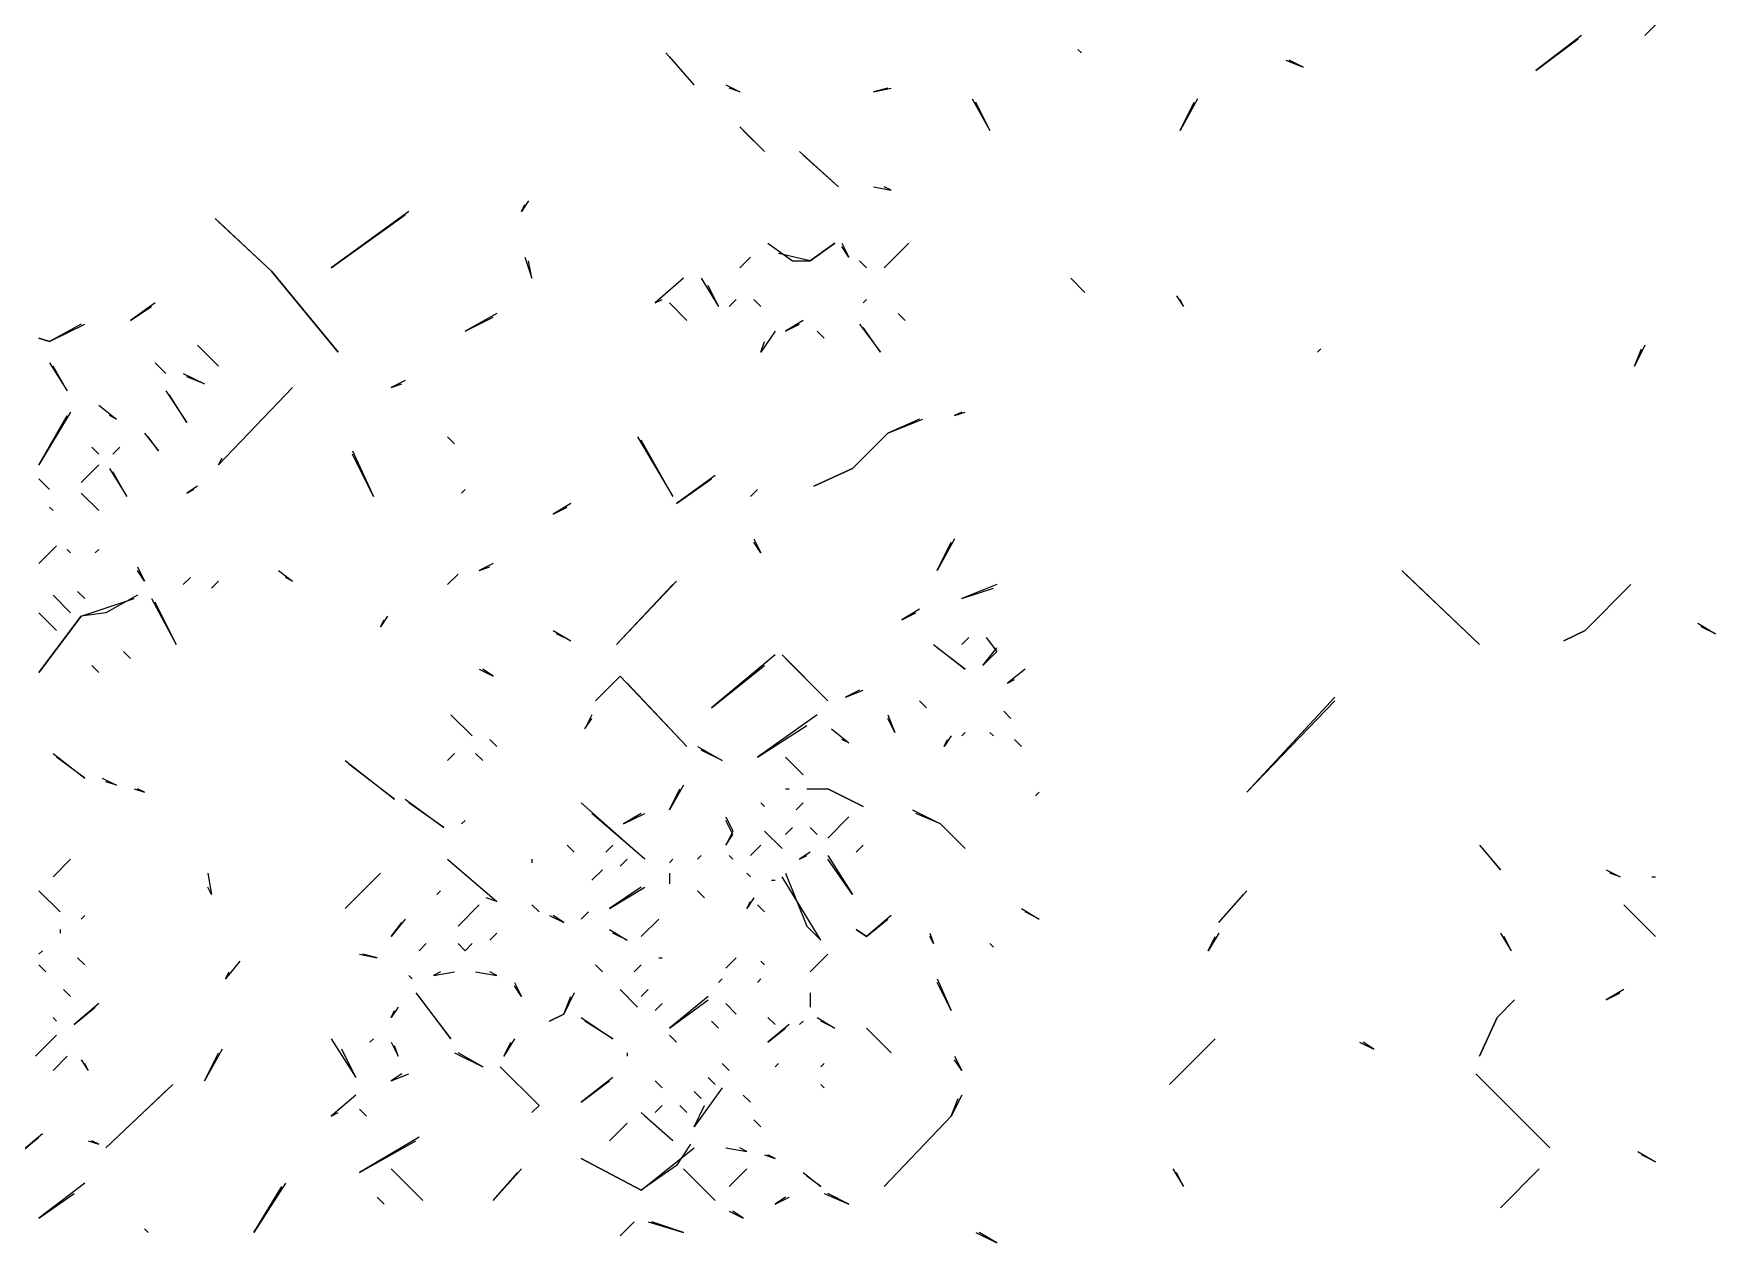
# Model space of a CAD drawing. Extents: x 1 to 2775, y -31 to 2075.
# Drawn here: x 2438.2 to 2517.8, y 1758.3 to 1815.4 of the extents above; entities that cross this region are included whole.
import ezdxf

# ---------------------------------------------------------------- set-up
doc = ezdxf.new("R2010")
doc.units = 0
doc.layers.add('LINEWORK', color=4, linetype='CONTINUOUS')

msp = doc.modelspace()

# ---------------------------------------------------------------- linework, layer by layer
at = {"layer": 'LINEWORK'}
for points in [[(2515.6667, 1816.5), (2514.5, 1815.3333)], [(2511.5, 1815.3333), (2509.3333, 1813.6667), (2511.3333, 1815.1667)], [(2468.1667, 1814.5), (2469.5, 1813), (2468.3333, 1814.3333)], [(2487.6667, 1814.6667), (2487.8333, 1814.5)], [(2497.5, 1814.1667), (2498.3333, 1813.8333), (2497.6667, 1814.1667)], [(2471, 1813), (2471.6667, 1812.6667), (2471.1667, 1812.8333)], [(2478.6667, 1812.8333), (2478, 1812.6667), (2478.8333, 1812.8333)], [(2482.6667, 1812.3333), (2483.5, 1810.8333), (2482.8333, 1812.1667)], [(2493.3333, 1812.3333), (2492.5, 1810.8333), (2493.1667, 1812.1667)], [(2471.6667, 1811), (2472.8333, 1809.8333), (2471.8333, 1810.8333)], [(2474.5, 1809.8333), (2476.3333, 1808.1667), (2474.6667, 1809.6667)], [(2478, 1808.1667), (2478.8333, 1808), (2478.5, 1808.1667)], [(2461.6667, 1807.5), (2461.3333, 1807), (2461.5, 1807.3333)], [(2446.8333, 1806.6667), (2449.5, 1804.1667), (2452.6667, 1800.3333), (2449.5, 1804.1667), (2447, 1806.5)], [(2456, 1807), (2452.3333, 1804.3333), (2455.8333, 1806.8333)], [(2473, 1805.5), (2474.1667, 1804.6667), (2475, 1804.6667), (2476.1667, 1805.5), (2475, 1804.6667), (2473.5, 1805)], [(2476.5, 1805.5), (2476.8333, 1804.8333), (2476.5, 1805.3333)], [(2479.6667, 1805.5), (2478.5, 1804.3333)], [(2461.5, 1804.8333), (2461.8333, 1803.8333), (2461.6667, 1804.6667)], [(2472.1667, 1804.8333), (2471.6667, 1804.3333)], [(2477.3333, 1804.6667), (2477.6667, 1804.3333)], [(2469, 1803.8333), (2467.6667, 1802.6667), (2468, 1802.8333)], [(2469.8333, 1803.8333), (2470.6667, 1802.5), (2470.1667, 1803.5)], [(2487.3333, 1803.8333), (2488, 1803.1667)], [(2444, 1802.6667), (2442.8333, 1801.8333), (2443.8333, 1802.5)], [(2468.3333, 1802.6667), (2469.1667, 1801.8333)], [(2471.5, 1802.8333), (2471.1667, 1802.5)], [(2472.3333, 1802.8333), (2472.6667, 1802.5)], [(2477.6667, 1802.8333), (2477.5, 1802.6667)], [(2492.3333, 1803), (2492.6667, 1802.5), (2492.5, 1802.8333)], [(2460.1667, 1802.1667), (2458.6667, 1801.3333), (2460, 1802)], [(2474.6667, 1801.8333), (2473.8333, 1801.3333), (2474.5, 1801.6667)], [(2479.1667, 1802.1667), (2479.5, 1801.8333)], [(2440.5, 1801.6667), (2439, 1800.8333), (2438.5, 1801), (2439, 1800.8333), (2440.6667, 1801.6667)], [(2473.3333, 1801.3333), (2472.6667, 1800.3333), (2472.8333, 1800.8333)], [(2475.3333, 1801.3333), (2475.6667, 1801)], [(2477.3333, 1801.6667), (2478.3333, 1800.3333), (2477.5, 1801.5)], [(2446, 1800.6667), (2447, 1799.6667)], [(2499.1667, 1800.5), (2499, 1800.3333)], [(2514.5, 1800.6667), (2514, 1799.6667), (2514.3333, 1800.5)], [(2439, 1799.8333), (2439.8333, 1798.5), (2439.1667, 1799.6667)], [(2444, 1799.8333), (2444.5, 1799.3333)], [(2445.3333, 1799.3333), (2446.3333, 1798.8333), (2445.5, 1799.1667)], [(2450.5, 1798.6667), (2447, 1795), (2447.1667, 1795.3333)], [(2455.8333, 1799), (2455.1667, 1798.6667), (2455.6667, 1798.8333)], [(2441.3333, 1797.8333), (2442.1667, 1797.1667), (2441.8333, 1797.3333)], [(2444.5, 1798.5), (2445.5, 1797), (2444.6667, 1798.3333)], [(2440, 1797.5), (2438.5, 1795), (2439.8333, 1797.3333)], [(2480.1667, 1797.1667), (2478.6667, 1796.5), (2477, 1794.8333), (2475.1667, 1794), (2477, 1794.8333), (2478.6667, 1796.5), (2480.3333, 1797.1667)], [(2482.1667, 1797.5), (2481.8333, 1797.3333), (2482.3333, 1797.5)], [(2443.5, 1796.5), (2444.1667, 1795.6667), (2443.6667, 1796.3333)], [(2457.8333, 1796.3333), (2458.1667, 1796)], [(2466.8333, 1796.3333), (2468.5, 1793.5), (2467, 1796.1667)], [(2441, 1795.8333), (2441.3333, 1795.5)], [(2442.3333, 1795.8333), (2442, 1795.5)], [(2453.3333, 1795.6667), (2454.3333, 1793.5), (2453.3333, 1795.5)], [(2441.3333, 1795), (2440.5, 1794.1667)], [(2441.8333, 1794.8333), (2442.6667, 1793.5), (2442, 1794.6667)], [(2438.5, 1794.3333), (2439, 1793.8333)], [(2446, 1794), (2445.5, 1793.6667), (2445.8333, 1793.8333)], [(2458.6667, 1793.8333), (2458.5, 1793.6667)], [(2470.5, 1794.5), (2468.6667, 1793.1667), (2470.3333, 1794.3333)], [(2472.5, 1793.8333), (2472.1667, 1793.5)], [(2440.5, 1793.6667), (2441.3333, 1792.8333)], [(2463.6667, 1793.1667), (2462.8333, 1792.6667), (2463.5, 1793)], [(2439, 1793), (2439.1667, 1792.8333)], [(2472.3333, 1791.5), (2472.6667, 1790.8333), (2472.3333, 1791.3333)], [(2481.8333, 1791.5), (2481, 1790), (2481.6667, 1791.3333)], [(2439.3333, 1791.1667), (2438.5, 1790.3333)], [(2439.8333, 1791), (2440, 1790.8333)], [(2441.3333, 1791), (2441.1667, 1790.8333)], [(2443.1667, 1790.1667), (2443.5, 1789.5), (2443.1667, 1790)], [(2449.8333, 1790), (2450.5, 1789.5), (2450.1667, 1789.6667)], [(2458.3333, 1789.8333), (2457.8333, 1789.3333)], [(2460, 1790.3333), (2459.3333, 1790), (2459.8333, 1790.1667)], [(2503, 1790), (2506.6667, 1786.5), (2503.1667, 1789.8333)], [(2445.6667, 1789.6667), (2445.3333, 1789.3333)], [(2447, 1789.5), (2446.6667, 1789.1667)], [(2468.6667, 1789.5), (2465.8333, 1786.5), (2468.5, 1789.3333)], [(2483.8333, 1789.3333), (2482.1667, 1788.6667), (2483.6667, 1789.1667)], [(2513.8333, 1789.3333), (2511.6667, 1787.1667), (2510.6667, 1786.6667), (2511.6667, 1787.1667)], [(2443.1667, 1788.8333), (2441.6667, 1788), (2440.5, 1787.8333), (2438.5, 1785.1667), (2440.5, 1787.8333), (2443, 1788.6667)], [(2439.1667, 1788.8333), (2440, 1788)], [(2440.3333, 1789), (2440.6667, 1788.6667)], [(2443.8333, 1788.6667), (2445, 1786.5), (2444, 1788.5)], [(2438.5, 1788), (2439.3333, 1787.1667)], [(2455, 1787.8333), (2454.6667, 1787.3333), (2454.8333, 1787.6667)], [(2480.1667, 1788.1667), (2479.3333, 1787.6667), (2480, 1788)], [(2517, 1787.5), (2517.8333, 1787), (2517.1667, 1787.3333)], [(2462.8333, 1787.1667), (2463.6667, 1786.6667), (2463, 1787)], [(2482.5, 1786.8333), (2482.1667, 1786.5)], [(2483.3333, 1786.8333), (2483.8333, 1786.1667), (2483.1667, 1785.5), (2483.8333, 1786.3333)], [(2442.5, 1786.1667), (2442.8333, 1785.8333)], [(2473.3333, 1786), (2470.3333, 1783.5), (2472.8333, 1785.5)], [(2473.6667, 1786), (2475.8333, 1783.8333), (2473.8333, 1785.8333)], [(2480.8333, 1786.5), (2482.3333, 1785.3333), (2481, 1786.3333)], [(2441, 1785.5), (2441.3333, 1785.1667)], [(2459.3333, 1785.3333), (2460, 1785), (2459.5, 1785.3333)], [(2485.1667, 1785.3333), (2484.3333, 1784.6667), (2484.6667, 1784.8333)], [(2466, 1785), (2464.8333, 1783.8333), (2466, 1785), (2469.1667, 1781.6667), (2466.3333, 1784.6667)], [(2477.3333, 1784.3333), (2476.6667, 1784), (2477.5, 1784.3333)], [(2480.1667, 1783.8333), (2480.5, 1783.5)], [(2499.8333, 1784), (2495.6667, 1779.5), (2499.8333, 1783.8333)], [(2458, 1783.1667), (2459, 1782.1667)], [(2464.6667, 1783.1667), (2464.3333, 1782.5), (2464.6667, 1783)], [(2475.3333, 1783.1667), (2472.5, 1781.1667), (2474.8333, 1782.6667)], [(2478.6667, 1783.1667), (2479, 1782.3333), (2478.6667, 1783)], [(2484.1667, 1783.3333), (2484.5, 1783)], [(2459.8333, 1782), (2460.1667, 1781.6667)], [(2476, 1782.5), (2476.8333, 1781.8333), (2476.5, 1782)], [(2481.6667, 1782.1667), (2481.3333, 1781.6667), (2481.5, 1782)], [(2482.3333, 1782.3333), (2482.1667, 1782.1667)], [(2483.5, 1782.3333), (2483.6667, 1782.1667)], [(2484.6667, 1782), (2485, 1781.6667)], [(2439.1667, 1781.3333), (2440.6667, 1780.1667), (2439.3333, 1781.1667)], [(2458.1667, 1781.3333), (2457.8333, 1781)], [(2459.1667, 1781.3333), (2459.5, 1781)], [(2469.6667, 1781.6667), (2470.8333, 1781), (2469.8333, 1781.5)], [(2473.8333, 1781.1667), (2474.6667, 1780.3333)], [(2453, 1781), (2455.3333, 1779.1667), (2453.1667, 1780.8333)], [(2441.5, 1780.1667), (2442.1667, 1779.8333), (2441.6667, 1780)], [(2443, 1779.6667), (2443.5, 1779.5), (2443.1667, 1779.6667)], [(2469, 1779.8333), (2468.3333, 1778.6667), (2468.8333, 1779.6667)], [(2473.8333, 1779.6667), (2474, 1779.6667)], [(2474.8333, 1779.6667), (2475.8333, 1779.6667), (2477.5, 1778.8333), (2475.8333, 1779.6667)], [(2485.8333, 1779.5), (2485.6667, 1779.3333)], [(2455.8333, 1779.1667), (2457.6667, 1777.8333), (2456, 1779)], [(2464.1667, 1779), (2467.1667, 1776.3333), (2464.6667, 1778.5)], [(2472.6667, 1779), (2472.8333, 1778.8333)], [(2474.6667, 1779), (2474.3333, 1778.6667)], [(2458.6667, 1778.1667), (2458.5, 1778)], [(2467, 1778.5), (2466.1667, 1778), (2467.1667, 1778.5)], [(2471, 1778.3333), (2471.3333, 1777.6667), (2471, 1777), (2471.3333, 1777.5), (2471, 1778.1667)], [(2476.8333, 1778.3333), (2475.8333, 1777.3333)], [(2479.8333, 1778.6667), (2481.1667, 1778), (2482.3333, 1776.8333), (2481.1667, 1778), (2480, 1778.5)], [(2472.8333, 1777.6667), (2473.6667, 1776.8333)], [(2474.1667, 1777.8333), (2473.8333, 1777.5)], [(2475, 1777.8333), (2475.3333, 1777.5)], [(2440, 1776.3333), (2439.1667, 1775.5)], [(2457.8333, 1776.3333), (2460.1667, 1774.3333), (2459.6667, 1774.5)], [(2461.8333, 1776.3333), (2461.8333, 1776.1667)], [(2463.5, 1777), (2463.8333, 1776.6667)], [(2465.6667, 1777), (2465.3333, 1776.6667)], [(2466.3333, 1776.3333), (2466, 1776)], [(2468.5, 1776.3333), (2468.3333, 1776.1667)], [(2469.8333, 1776.5), (2469.6667, 1776.3333)], [(2471.1667, 1776.5), (2471.3333, 1776.3333)], [(2472.6667, 1777), (2472.1667, 1776.5)], [(2475, 1776.6667), (2474.5, 1776.3333), (2474.8333, 1776.5)], [(2475.8333, 1776.5), (2477, 1774.6667), (2475.8333, 1776.3333)], [(2477.5, 1777), (2477.1667, 1776.6667)], [(2506.6667, 1777), (2507.6667, 1775.8333), (2506.8333, 1776.8333)], [(2446.5, 1775.6667), (2446.6667, 1774.6667), (2446.5, 1775)], [(2454.6667, 1775.6667), (2453, 1774)], [(2465.1667, 1775.8333), (2464.6667, 1775.3333)], [(2468.3333, 1775.6667), (2468.3333, 1775.1667)], [(2472, 1775.6667), (2472.1667, 1775.5)], [(2473.8333, 1775.6667), (2474.8333, 1773.1667), (2475.5, 1772.5), (2473.6667, 1775.5)], [(2512.6667, 1775.8333), (2513.3333, 1775.5), (2512.8333, 1775.6667)], [(2438.5, 1774.8333), (2439.5, 1773.8333)], [(2457.5, 1774.8333), (2457.3333, 1774.6667)], [(2467, 1775), (2465.5, 1774), (2467.1667, 1775)], [(2469.6667, 1774.8333), (2470, 1774.5)], [(2473.1667, 1775.3333), (2473.3333, 1775.3333)], [(2495.6667, 1774.8333), (2494.3333, 1773.3333), (2495.5, 1774.6667)], [(2514.8333, 1775.5), (2515, 1775.5)], [(2459.3333, 1774.1667), (2458.3333, 1773.1667)], [(2461.8333, 1774.1667), (2462.1667, 1773.8333)], [(2472.3333, 1774.5), (2472, 1774), (2472.1667, 1774.3333)], [(2472.5, 1774.1667), (2472.8333, 1773.8333)], [(2485, 1774), (2485.8333, 1773.5), (2485.1667, 1773.8333)], [(2513.5, 1774.1667), (2515, 1772.6667)], [(2440.6667, 1773.6667), (2440.5, 1773.5)], [(2455.8333, 1773.5), (2455.1667, 1772.6667), (2455.6667, 1773.3333)], [(2462.6667, 1773.6667), (2463.3333, 1773.3333), (2462.8333, 1773.6667)], [(2464.5, 1773.8333), (2464.1667, 1773.5)], [(2467.8333, 1773.5), (2467, 1772.6667)], [(2478.8333, 1773.6667), (2477.6667, 1772.6667), (2477.1667, 1773), (2477.6667, 1772.6667), (2478.6667, 1773.5)], [(2439.5, 1773), (2439.5, 1772.8333)], [(2456.8333, 1772.3333), (2456.5, 1772)], [(2458.3333, 1772.3333), (2458.6667, 1772), (2459, 1772.3333), (2458.6667, 1772)], [(2460.1667, 1772.8333), (2459.8333, 1772.5)], [(2465.5, 1773), (2466.3333, 1772.5), (2465.6667, 1772.8333)], [(2480.6667, 1772.8333), (2480.8333, 1772.3333), (2480.6667, 1772.6667)], [(2483.5, 1772.3333), (2483.6667, 1772.1667)], [(2494.3333, 1772.8333), (2493.8333, 1772), (2494.1667, 1772.6667)], [(2507.6667, 1772.8333), (2508.1667, 1772), (2507.8333, 1772.6667)], [(2438.6667, 1772), (2438.5, 1771.8333)], [(2440.3333, 1771.6667), (2440.6667, 1771.3333)], [(2453.6667, 1771.8333), (2454.5, 1771.6667), (2453.8333, 1771.8333)], [(2467.8333, 1771.6667), (2468, 1771.6667)], [(2471.5, 1771.6667), (2471, 1771.1667)], [(2475.8333, 1771.8333), (2475, 1771)], [(2438.5, 1771.3333), (2438.8333, 1771)], [(2448, 1771.5), (2447.3333, 1770.6667), (2447.5, 1771)], [(2456, 1770.8333), (2456.1667, 1770.6667)], [(2457.5, 1771), (2457.1667, 1770.8333), (2458.1667, 1771)], [(2459.1667, 1771), (2460.1667, 1770.8333), (2459.8333, 1771)], [(2464.8333, 1771.3333), (2465.1667, 1771)], [(2467, 1771.3333), (2466.6667, 1771)], [(2472.6667, 1771.5), (2472.8333, 1771.3333)], [(2439.6667, 1770.1667), (2440, 1769.8333)], [(2456.3333, 1770), (2458, 1767.8333), (2456.5, 1769.8333)], [(2461, 1770.5), (2461.3333, 1769.8333), (2461, 1770.3333)], [(2463.8333, 1770), (2463.3333, 1769), (2462.6667, 1768.6667), (2463.3333, 1769), (2463.6667, 1769.8333)], [(2466, 1770.1667), (2466.8333, 1769.3333)], [(2467.3333, 1770.1667), (2467, 1769.8333)], [(2470.8333, 1770.6667), (2470.6667, 1770.5)], [(2472.6667, 1770.6667), (2472.5, 1770.5)], [(2475, 1770), (2475, 1769.3333)], [(2481, 1770.6667), (2481.6667, 1769.1667), (2481, 1770.5)], [(2513.5, 1770.1667), (2512.6667, 1769.6667), (2513.3333, 1770)], [(2441.3333, 1769.5), (2440.1667, 1768.5), (2441.1667, 1769.3333)], [(2455.5, 1769.3333), (2455.1667, 1768.8333), (2455.3333, 1769.1667)], [(2468, 1769.5), (2467.6667, 1769.1667)], [(2470.1667, 1769.8333), (2468.3333, 1768.3333), (2470.1667, 1769.6667)], [(2471, 1769.5), (2471.5, 1769)], [(2508.3333, 1769.6667), (2507.5, 1768.8333), (2506.6667, 1767), (2507.5, 1768.8333)], [(2439.1667, 1768.8333), (2439.3333, 1768.6667)], [(2464.1667, 1768.8333), (2465.6667, 1767.8333), (2464.3333, 1768.6667)], [(2470.3333, 1768.6667), (2470.6667, 1768.3333)], [(2473, 1768.8333), (2473.3333, 1768.5)], [(2474, 1768.5), (2473, 1767.6667), (2473.8333, 1768.3333)], [(2474.6667, 1768.6667), (2474.5, 1768.5)], [(2475.3333, 1768.8333), (2476.1667, 1768.3333), (2475.5, 1768.6667)], [(2439.3333, 1768), (2438.3333, 1767)], [(2452.3333, 1767.8333), (2453.5, 1766), (2452.8333, 1767.3333)], [(2454.3333, 1767.8333), (2454.1667, 1767.6667)], [(2455.1667, 1767.6667), (2455.5, 1767), (2455.3333, 1767.5)], [(2461, 1767.8333), (2460.5, 1767), (2460.8333, 1767.6667)], [(2468.3333, 1768), (2468.6667, 1767.6667)], [(2477.6667, 1768.3333), (2478.8333, 1767.1667)], [(2494.1667, 1767.8333), (2492, 1765.6667)], [(2501, 1767.6667), (2501.6667, 1767.3333), (2501.1667, 1767.6667)], [(2439.8333, 1767), (2439.1667, 1766.3333)], [(2440.5, 1766.8333), (2440.8333, 1766.3333), (2440.6667, 1766.6667)], [(2447.1667, 1767.3333), (2446.3333, 1765.8333), (2447, 1767.1667)], [(2458.1667, 1767.1667), (2459.5, 1766.5), (2458.3333, 1767.1667)], [(2466.3333, 1767.1667), (2466.3333, 1767)], [(2481.8333, 1767), (2482.1667, 1766.3333), (2481.8333, 1766.8333)], [(2455.6667, 1766.1667), (2455.1667, 1765.8333), (2456, 1766.1667)], [(2460.3333, 1766.5), (2462.1667, 1764.6667), (2461.8333, 1764.3333), (2462.1667, 1764.6667)], [(2465.6667, 1766), (2464.1667, 1764.8333), (2465.5, 1765.8333)], [(2470.1667, 1766), (2470.5, 1765.6667)], [(2470.8333, 1766.6667), (2471.1667, 1766.3333)], [(2473.5, 1766.6667), (2473.3333, 1766.5)], [(2475.6667, 1766.6667), (2475.5, 1766.5)], [(2506.5, 1766.1667), (2510, 1762.6667)], [(2444.8333, 1765.6667), (2441.6667, 1762.6667), (2444.6667, 1765.5)], [(2453.5, 1765.1667), (2452.3333, 1764.1667), (2452.6667, 1764.3333)], [(2467.6667, 1765.8333), (2468, 1765.5)], [(2470.8333, 1765.5), (2469.5, 1763.6667), (2470, 1764.6667)], [(2469.5, 1765.3333), (2469.8333, 1765)], [(2471.8333, 1765.1667), (2472.1667, 1764.8333)], [(2475.5, 1765.6667), (2475.6667, 1765.5)], [(2482.1667, 1765.1667), (2481.6667, 1764.1667), (2478.5, 1760.8333), (2481.6667, 1764.1667), (2482, 1765)], [(2453.6667, 1764.5), (2454, 1764.1667)], [(2468, 1764.6667), (2467.6667, 1764.3333)], [(2468.8333, 1764.6667), (2469.1667, 1764.3333)], [(2466.3333, 1763.8333), (2465.5, 1763)], [(2467, 1764.3333), (2468.5, 1763), (2467.1667, 1764.1667)], [(2472.3333, 1764), (2472.6667, 1763.6667)], [(2438.6667, 1763.3333), (2435.6667, 1760.8333), (2438.5, 1763.1667)], [(2440.8333, 1763), (2441.3333, 1762.8333), (2441, 1763)], [(2456.5, 1763.1667), (2453.6667, 1761.5), (2456.3333, 1763)], [(2469.3333, 1762.8333), (2468.6667, 1761.8333), (2467, 1760.6667), (2464.1667, 1762.1667), (2467, 1760.6667), (2469.5, 1762.6667)], [(2471, 1762.6667), (2472, 1762.5), (2471.6667, 1762.6667)], [(2472.8333, 1762.3333), (2473.3333, 1762.1667), (2473, 1762.3333)], [(2514.1667, 1762.5), (2515, 1762), (2514.3333, 1762.3333)], [(2455.1667, 1761.6667), (2456.6667, 1760.1667)], [(2461.3333, 1761.6667), (2460, 1760.1667), (2461.1667, 1761.5)], [(2469, 1761.6667), (2470.5, 1760.1667)], [(2472, 1761.6667), (2471.1667, 1760.8333)], [(2474.6667, 1761.5), (2475.5, 1760.8333), (2474.8333, 1761.3333)], [(2492.1667, 1761.6667), (2492.6667, 1760.8333), (2492.3333, 1761.5)], [(2509.5, 1761.6667), (2507.6667, 1759.8333)], [(2440.6667, 1761), (2438.5, 1759.3333), (2440.1667, 1760.5)], [(2450.1667, 1761), (2448.6667, 1758.6667), (2450, 1760.8333)], [(2475.6667, 1760.5), (2476.8333, 1760), (2475.8333, 1760.5)], [(2454.5, 1760.3333), (2454.8333, 1760)], [(2471.1667, 1759.6667), (2471.8333, 1759.3333), (2471.3333, 1759.6667)], [(2473.8333, 1760.3333), (2473.3333, 1760), (2474, 1760.3333)], [(2443.5, 1758.8333), (2443.6667, 1758.6667)], [(2466.6667, 1759.1667), (2466, 1758.5)], [(2467.3333, 1759.1667), (2469, 1758.6667), (2467.5, 1759.1667)], [(2482.8333, 1758.6667), (2483.8333, 1758.1667), (2483, 1758.6667)]]:
    msp.add_lwpolyline(points, dxfattribs=at)

doc.saveas('drawing.dxf')
